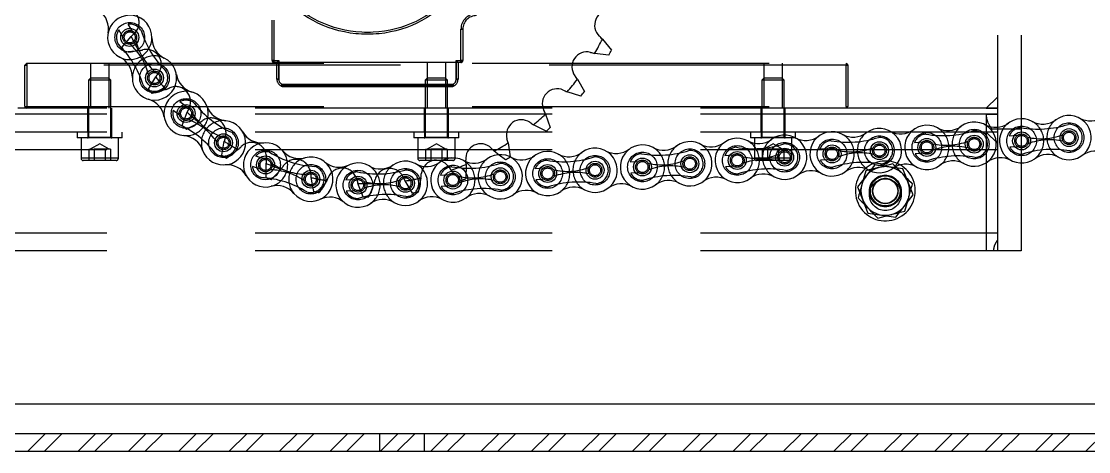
# Model space of a CAD drawing. Header units: metres. Extents: x 0 to 21025, y 0 to 14850.
# Drawn here: x 1991 to 2276.4, y 6190.9 to 6305.8 of the extents above; entities that cross this region are included whole.
import ezdxf

# ---------------------------------------------------------------- set-up
doc = ezdxf.new("R2010")
doc.units = ezdxf.units.M
doc.header["$LTSCALE"] = 25
doc.linetypes.add('HIDDEN2', pattern=[4.7625, 3.175, -1.5875])
for name, color, linetype in [('SHA', 7, 'Continuous'), ('SL4', 4, 'Continuous'), ('ST1', 7, 'HIDDEN2')]:
    doc.layers.add(name, color=color, linetype=linetype)

msp = doc.modelspace()

# ---------------------------------------------------------------- hatches: boundary and pattern name
at = {"layer": 'SHA'}
h = msp.add_hatch(dxfattribs=at)
h.set_pattern_fill('ANSI32', color=256, style=0)
h.set_pattern_definition([(45, (-2913.5705, 2928.034), (-6.735192, 6.735192), []), (45, (-2909.08, 2928.034), (-6.735192, 6.735192), [])])
h.paths.add_polyline_path([(1875.564, 6190.865), (2875.564, 6190.865), (2875.564, 6195.628), (1875.564, 6195.628)], flags=0)

# ---------------------------------------------------------------- linework, layer by layer
at = {"layer": 'SL4'}
for p, q in [((2146.372, 6301.065), (2148.795, 6298.137)), ((2148.077, 6296.82), (2144.304, 6297.272)), ((2139.685, 6290.361), (2141.546, 6287.047)), ((2140.604, 6285.88), (2136.972, 6286.999)), ((2131.194, 6281.023), (2132.433, 6277.43)), ((2131.298, 6276.45), (2127.924, 6278.199)), ((2118.809, 6270.107), (2117.45, 6271.157)), ((2121.171, 6273.352), (2121.75, 6269.595)), ((2216.753, 6265.886), (2215.738, 6262.273)), ((2217.559, 6266.092), (2216.753, 6265.886)), ((2224.825, 6266.922), (2226.647, 6265.056)), ((2227.239, 6255.145), (2228.254, 6258.757)), ((2219.966, 6253.289), (2223.602, 6254.217)), ((1875.564, 6203.628), (2875.564, 6203.628)), ((2875.564, 6195.628), (1875.564, 6195.628)), ((2875.564, 6190.865), (1875.564, 6190.865))]:
    msp.add_line(p, q, dxfattribs=at)
for centre, radius in [((2020.026, 6301.541), 2.399), ((2026.64, 6290.699), 2.398), ((2035.084, 6281.213), 2.399), ((2271.11, 6274.767), 2.398), ((2045.086, 6273.386), 2.398), ((2233.1, 6272.151), 2.399), ((2245.77, 6273.023), 2.399), ((2258.44, 6273.895), 2.398), ((2195.09, 6269.534), 2.398), ((2207.76, 6270.406), 2.398), ((2220.43, 6271.279), 2.399), ((2056.325, 6267.472), 2.399), ((2144.41, 6266.046), 2.399), ((2157.08, 6266.918), 2.399), ((2169.75, 6267.79), 2.398), ((2182.42, 6268.662), 2.398), ((2068.439, 6263.659), 2.398), ((2106.4, 6263.43), 2.398), ((2119.07, 6264.302), 2.399), ((2131.74, 6265.174), 2.398), ((2081.039, 6262.07), 2.398), ((2093.73, 6262.557), 2.399), ((2221.996, 6260.515), 4), ((2221.996, 6260.515), 3.31)]:
    msp.add_circle(centre, radius, dxfattribs=at)
for centre, radius, start, end in [((2008.417, 6303.867), 5.92, 348.66756, 53.53418), ((2148.288, 6304.764), 4, 86.60088, 226.4608), ((2020.026, 6301.541), 5.92, 358.95319, 243.81981), ((2031.864, 6301.324), 5.92, 178.95319, 243.81981), ((2083.564, 6332.865), 70.4, 329.62961, 333.14635), ((2131.533, 6286.319), 20.92, 44.82005, 47.99733), ((2142.23, 6293.659), 4, 76.31516, 216.17508), ((2148.669, 6317.731), 20.92, 254.77863, 257.95591), ((2083.564, 6332.865), 73.9, 330.80648, 331.96948), ((2014.802, 6290.915), 5.92, 358.95319, 63.81981), ((2026.64, 6290.699), 5.92, 178.95319, 63.81981), ((2038.327, 6292.6), 5.92, 189.23882, 254.10544), ((2122.451, 6278.501), 20.92, 34.53434, 37.71162), ((2083.564, 6332.865), 70.4, 319.3439, 322.86063), ((2035.084, 6281.213), 5.92, 19.52446, 264.39108), ((2134.287, 6283.814), 4, 66.02945, 205.88937), ((2144.92, 6306.35), 20.92, 244.49292, 247.6702), ((2083.564, 6332.865), 73.9, 320.52077, 321.68376), ((2023.398, 6279.312), 5.92, 9.23882, 74.10544), ((2046.244, 6285.17), 5.92, 199.52446, 264.39108), ((2083.564, 6332.865), 70.4, 309.05818, 312.57492), ((2112.119, 6272.431), 20.92, 24.24862, 27.4259), ((2258.44, 6273.895), 5.92, 61.5043, 306.37092), ((2271.11, 6274.767), 5.92, 241.5043, 126.37092), ((2276.759, 6285.173), 5.92, 241.5043, 306.37092), ((2045.086, 6273.386), 5.92, 199.52446, 84.39108), ((2124.713, 6275.545), 4, 55.74373, 195.60365), ((2139.2, 6295.82), 20.92, 234.2072, 237.38448), ((2083.564, 6332.865), 73.9, 310.23506, 311.39805), ((2220.43, 6271.279), 5.92, 241.5043, 126.37092), ((2226.079, 6281.684), 5.92, 241.5043, 306.37092), ((2233.1, 6272.151), 5.92, 61.5043, 306.37092), ((2238.749, 6282.556), 5.92, 241.5043, 306.37092), ((2245.77, 6273.023), 5.92, 241.5043, 126.37092), ((2251.419, 6283.428), 5.92, 241.5043, 306.37092), ((2264.089, 6284.301), 5.92, 241.5043, 306.37092), ((2033.927, 6269.429), 5.92, 19.52446, 84.39108), ((2055.36, 6279.272), 5.92, 209.8101, 274.67672), ((2100.869, 6268.304), 20.92, 13.96291, 17.14019), ((2182.42, 6268.662), 5.92, 61.5043, 306.37092), ((2188.069, 6279.068), 5.92, 241.5043, 306.37092), ((2195.09, 6269.534), 5.92, 241.5043, 126.37092), ((2200.739, 6279.94), 5.92, 241.5043, 306.37092), ((2207.76, 6270.406), 5.92, 61.5043, 306.37092), ((2213.409, 6280.812), 5.92, 241.5043, 306.37092), ((2056.325, 6267.472), 5.92, 40.09574, 284.96236), ((2065.382, 6275.097), 5.92, 220.09574, 284.96236), ((2113.817, 6269.119), 4, 45.45802, 185.31794), ((2131.691, 6286.482), 20.92, 223.92149, 227.09877), ((2083.564, 6332.865), 70.4, 298.77247, 302.28921), ((2144.41, 6266.046), 5.92, 241.5043, 126.37092), ((2150.059, 6276.452), 5.92, 241.5043, 306.37092), ((2157.08, 6266.918), 5.92, 61.5043, 306.37092), ((2162.729, 6277.324), 5.92, 241.5043, 306.37092), ((2169.75, 6267.79), 5.92, 241.5043, 126.37092), ((2175.399, 6278.196), 5.92, 241.5043, 306.37092), ((2278.131, 6265.233), 5.92, 61.5043, 126.37092), ((2068.439, 6263.659), 5.92, 220.09574, 104.96236), ((2093.73, 6262.557), 5.92, 239.76485, 124.63147), ((2101.948, 6264.742), 4, 69.72803, 144.19633), ((2106.4, 6263.43), 5.92, 61.5043, 306.37092), ((2112.049, 6273.835), 5.92, 241.5043, 306.37092), ((2089.064, 6266.251), 20.92, 5.69277, 6.85447), ((2119.07, 6264.302), 5.92, 241.5043, 126.37092), ((2124.719, 6274.707), 5.92, 241.5043, 306.37092), ((2131.74, 6265.174), 5.92, 61.5043, 306.37092), ((2137.389, 6275.579), 5.92, 241.5043, 306.37092), ((2240.121, 6262.617), 5.92, 61.5043, 126.37092), ((2252.791, 6263.489), 5.92, 61.5043, 126.37092), ((2265.461, 6264.361), 5.92, 61.5043, 126.37092), ((2046.052, 6261.586), 5.92, 29.8101, 94.67672), ((2075.989, 6272.779), 5.92, 230.38137, 295.24799), ((2081.039, 6262.07), 5.92, 59.76485, 304.63147), ((2087.001, 6272.3), 5.92, 239.76485, 304.63147), ((2099.379, 6272.963), 5.92, 241.5043, 306.37092), ((2202.111, 6260.001), 5.92, 61.5043, 126.37092), ((2214.781, 6260.873), 5.92, 61.5043, 126.37092), ((2221.996, 6260.515), 8, 131.74799, 21.78679), ((2221.996, 6260.515), 6.5, 125.70274, 164.30946), ((2227.451, 6261.745), 5.92, 61.5043, 126.37092), ((2221.996, 6260.515), 6.5, 44.30946, 70.84921), ((2221.996, 6260.515), 8, 21.78679, 60.39501), ((2164.101, 6257.384), 5.92, 61.5043, 126.37092), ((2176.771, 6258.257), 5.92, 61.5043, 126.37092), ((2189.441, 6259.129), 5.92, 61.5043, 126.37092), ((2221.996, 6260.515), 6.5, 344.30946, 44.30946), ((2059.382, 6256.033), 5.92, 40.09574, 104.96236), ((2113.421, 6253.896), 5.92, 61.5043, 126.37092), ((2126.091, 6254.768), 5.92, 61.5043, 126.37092), ((2138.761, 6255.64), 5.92, 61.5043, 126.37092), ((2151.431, 6256.512), 5.92, 61.5043, 126.37092), ((2221.996, 6260.515), 6.5, 164.30946, 224.30946), ((2073.489, 6252.95), 5.92, 50.38137, 115.24799), ((2087.768, 6252.328), 5.92, 59.76485, 124.63147), ((2100.751, 6253.024), 5.92, 61.5043, 126.37092), ((2221.996, 6260.515), 6.5, 284.30946, 344.30946), ((2221.996, 6260.515), 6.5, 224.30946, 284.30946)]:
    msp.add_arc(centre, radius, start, end, dxfattribs=at)
for points, knots in [([(2226.647, 6265.056), (2226.885, 6264.812), (2227.773, 6263.903), (2228.637, 6263.018), (2229.268, 6262.37)], [0, 0, 0, 0, 0.2686336, 1, 1, 1, 1]), ([(2215.738, 6262.273), (2215.714, 6262.188), (2215.371, 6260.967), (2215.035, 6259.772), (2214.723, 6258.66)], [0, 0, 0, 0, 0.07021477, 1, 1, 1, 1]), ([(2228.254, 6258.757), (2228.278, 6258.843), (2228.62, 6260.063), (2228.956, 6261.259), (2229.268, 6262.37)], [0, 0, 0, 0, 0.0702148, 1, 1, 1, 1]), ([(2214.723, 6258.66), (2214.943, 6258.435), (2215.798, 6257.559), (2216.685, 6256.65), (2217.344, 6255.975)], [0, 0, 0, 0, 0.25755135, 1, 1, 1, 1]), ([(2217.344, 6255.975), (2217.583, 6255.731), (2218.47, 6254.822), (2219.334, 6253.937), (2219.966, 6253.289)], [0, 0, 0, 0, 0.2686336, 1, 1, 1, 1]), ([(2223.602, 6254.217), (2223.688, 6254.239), (2224.916, 6254.552), (2226.12, 6254.859), (2227.239, 6255.145)], [0, 0, 0, 0, 0.07021477, 1, 1, 1, 1])]:
    msp.add_open_spline(points, degree=3, knots=knots, dxfattribs=at)
at = {"layer": 'ST1'}
for p, q in [((2251.996, 6421.215), (2251.996, 6244.515)), ((2258.346, 6421.215), (2258.346, 6244.515)), ((2058.064, 6295.365), (2058.064, 6306.155)), ((2058.564, 6306.155), (2058.564, 6295.365)), ((2018.19, 6301.717), (2017.084, 6303.53)), ((2020.71, 6303.254), (2019.604, 6305.067)), ((2108.564, 6295.365), (2108.564, 6303.715)), ((2108.564, 6303.715), (2109.064, 6303.715)), ((2109.064, 6303.715), (2108.564, 6303.715)), ((2109.064, 6303.715), (2109.064, 6295.365)), ((2017.941, 6298.882), (2020.398, 6301.782)), ((2022.423, 6297.966), (2018.645, 6297.557)), ((1992.496, 6294.615), (1991.996, 6294.115)), ((1991.996, 6294.115), (1992.496, 6294.115)), ((1991.996, 6283.115), (1991.996, 6294.115)), ((1992.496, 6294.615), (1992.496, 6294.115)), ((1992.496, 6294.615), (2211.496, 6294.615)), ((1992.496, 6294.115), (1992.496, 6283.115)), ((2211.496, 6294.115), (1992.496, 6294.115)), ((2009.496, 6294.615), (2009.496, 6282.615)), ((2014.496, 6282.615), (2014.496, 6294.615)), ((2058.564, 6295.365), (2058.064, 6295.365)), ((2058.064, 6295.365), (2058.564, 6295.365)), ((2058.564, 6295.365), (2058.564, 6294.865)), ((2058.564, 6295.365), (2059.839, 6295.365)), ((2058.564, 6294.865), (2058.564, 6295.365)), ((2059.339, 6294.865), (2058.564, 6294.865)), ((2059.839, 6295.365), (2059.339, 6294.865)), ((2059.339, 6290.405), (2059.339, 6294.865)), ((2059.839, 6294.865), (2059.339, 6294.865)), ((2059.839, 6295.365), (2059.839, 6290.405)), ((2059.839, 6290.405), (2059.839, 6294.865)), ((2107.289, 6294.865), (2059.839, 6294.865)), ((2099.496, 6294.615), (2099.496, 6282.615)), ((2104.496, 6282.615), (2104.496, 6294.615)), ((2107.289, 6290.405), (2107.289, 6295.365)), ((2107.289, 6295.365), (2107.789, 6294.865)), ((2107.289, 6295.365), (2108.564, 6295.365)), ((2107.289, 6294.865), (2107.289, 6290.405)), ((2107.789, 6294.865), (2107.289, 6294.865)), ((2107.789, 6294.865), (2107.789, 6290.405)), ((2108.564, 6294.865), (2107.789, 6294.865)), ((2108.564, 6295.365), (2109.064, 6295.365)), ((2108.564, 6295.365), (2108.564, 6294.865)), ((2109.064, 6295.365), (2108.564, 6295.365)), ((2108.564, 6294.865), (2108.564, 6295.365)), ((2189.496, 6294.615), (2189.496, 6282.615)), ((2194.496, 6282.615), (2194.496, 6294.615)), ((2211.496, 6294.615), (2211.996, 6294.115)), ((2211.496, 6294.615), (2211.496, 6294.115)), ((2211.496, 6283.115), (2211.496, 6294.115)), ((2211.496, 6294.115), (2211.996, 6294.115)), ((2211.996, 6294.115), (2211.996, 6283.115)), ((2009.55, 6290.665), (2008.996, 6290.111)), ((2014.996, 6290.111), (2008.996, 6290.111)), ((2008.996, 6290.111), (2008.996, 6274.915)), ((2014.441, 6290.665), (2009.55, 6290.665)), ((2014.996, 6290.111), (2014.441, 6290.665)), ((2014.996, 6274.915), (2014.996, 6290.111)), ((2025.064, 6287.711), (2026.963, 6291.003)), ((2059.839, 6290.405), (2059.339, 6290.405)), ((2059.839, 6290.405), (2059.339, 6290.405)), ((2059.339, 6290.405), (2059.839, 6290.405)), ((2059.339, 6290.405), (2059.839, 6290.405)), ((2106.587, 6288.546), (2060.541, 6288.546)), ((2060.541, 6288.546), (2060.542, 6288.545)), ((2060.657, 6289.045), (2106.472, 6289.045)), ((2061.117, 6288.382), (2106.011, 6288.382)), ((2061.119, 6288.382), (2061.117, 6288.382)), ((2061.119, 6288.382), (2106.03, 6288.382)), ((2105.944, 6288.882), (2061.184, 6288.882)), ((2061.184, 6288.882), (2105.944, 6288.882)), ((2099.55, 6290.665), (2098.996, 6290.111)), ((2104.996, 6290.111), (2098.996, 6290.111)), ((2098.996, 6290.111), (2098.996, 6274.915)), ((2104.441, 6290.665), (2099.55, 6290.665)), ((2104.996, 6290.111), (2104.441, 6290.665)), ((2104.996, 6274.915), (2104.996, 6290.111)), ((2106.011, 6288.382), (2106.009, 6288.382)), ((2106.586, 6288.545), (2106.587, 6288.546)), ((2107.289, 6290.405), (2107.789, 6290.405)), ((2107.289, 6290.405), (2107.789, 6290.405)), ((2107.789, 6290.405), (2107.289, 6290.405)), ((2107.789, 6290.405), (2107.289, 6290.405)), ((2189.55, 6290.665), (2188.996, 6290.111)), ((2194.996, 6290.111), (2188.996, 6290.111)), ((2188.996, 6290.111), (2188.996, 6274.915)), ((2194.441, 6290.665), (2189.55, 6290.665)), ((2194.996, 6290.111), (2194.441, 6290.665)), ((2194.996, 6274.915), (2194.996, 6290.111)), ((2029.637, 6287.61), (2025.993, 6286.533)), ((2251.996, 6285.615), (2248.996, 6282.615)), ((2251.996, 6285.615), (2251.996, 6282.615)), ((2251.996, 6282.615), (1990.096, 6282.615)), ((1991.996, 6283.115), (1992.496, 6282.615)), ((1991.996, 6283.115), (1992.496, 6283.115)), ((1992.496, 6283.115), (1992.496, 6282.615)), ((1992.496, 6283.115), (2211.496, 6283.115)), ((2008.746, 6282.615), (2008.746, 6276.265)), ((2015.246, 6276.265), (2015.246, 6282.615)), ((2035.122, 6283.057), (2033.449, 6284.366)), ((2098.746, 6282.615), (2098.746, 6276.265)), ((2105.246, 6276.265), (2105.246, 6282.615)), ((2188.746, 6282.615), (2188.746, 6276.265)), ((2195.246, 6276.265), (2195.246, 6282.615)), ((2211.496, 6283.115), (2211.996, 6283.115)), ((2211.496, 6282.615), (2211.996, 6283.115)), ((2211.496, 6283.115), (2211.496, 6282.615)), ((2248.996, 6282.615), (2251.996, 6282.615)), ((2251.996, 6282.615), (2251.996, 6244.515)), ((2251.996, 6281.023), (1961.996, 6281.023)), ((2033.303, 6280.732), (2031.63, 6282.041)), ((2034.067, 6277.991), (2035.347, 6281.569)), ((2248.996, 6281.023), (2248.996, 6276.265)), ((2248.996, 6281.023), (2251.996, 6281.023)), ((2038.585, 6278.708), (2035.191, 6276.997)), ((2250.554, 6276.329), (2250.459, 6277.015)), ((2251.996, 6277.015), (2250.459, 6277.015)), ((2258.346, 6277.015), (2251.996, 6277.015)), ((2251.996, 6276.265), (1951.996, 6276.265)), ((2005.996, 6276.265), (2005.996, 6274.665)), ((2017.996, 6274.665), (2005.996, 6274.665)), ((2006.996, 6274.665), (2006.996, 6269.265)), ((2008.796, 6276.265), (2008.796, 6274.665)), ((2009.041, 6274.915), (2014.95, 6274.915)), ((2015.196, 6274.665), (2015.196, 6276.265)), ((2016.996, 6269.265), (2016.996, 6274.665)), ((2017.996, 6274.665), (2017.996, 6276.265)), ((2095.996, 6276.265), (2095.996, 6274.665)), ((2107.996, 6274.665), (2095.996, 6274.665)), ((2096.996, 6274.665), (2096.996, 6269.265)), ((2098.796, 6276.265), (2098.796, 6274.665)), ((2099.041, 6274.915), (2104.95, 6274.915)), ((2105.196, 6274.665), (2105.196, 6276.265)), ((2106.996, 6269.265), (2106.996, 6274.665)), ((2107.996, 6274.665), (2107.996, 6276.265)), ((2185.996, 6276.265), (2185.996, 6274.665)), ((2197.996, 6274.665), (2185.996, 6274.665)), ((2186.996, 6274.665), (2186.996, 6269.265)), ((2188.796, 6276.265), (2188.796, 6274.665)), ((2189.041, 6274.915), (2194.95, 6274.915)), ((2195.196, 6274.665), (2195.196, 6276.265)), ((2196.996, 6269.265), (2196.996, 6274.665)), ((2197.996, 6274.665), (2197.996, 6276.265)), ((2251.996, 6276.265), (2248.996, 6276.265)), ((2248.996, 6276.265), (2248.996, 6271.503)), ((2251.996, 6273.265), (2248.996, 6276.265)), ((2251.996, 6273.356), (2251.465, 6274.202)), ((2257.234, 6275.291), (2255.116, 6275.146)), ((2251.996, 6271.503), (1951.996, 6271.503)), ((2009.097, 6271.665), (2009.822, 6271.665)), ((2009.097, 6271.665), (2009.097, 6268.665)), ((2011.996, 6273.114), (2009.486, 6271.665)), ((2009.822, 6271.665), (2010.547, 6271.665)), ((2010.547, 6271.665), (2010.547, 6268.665)), ((2011.996, 6271.665), (2010.547, 6271.665)), ((2014.506, 6271.665), (2011.996, 6273.114)), ((2013.445, 6271.665), (2011.996, 6271.665)), ((2013.445, 6271.665), (2013.445, 6268.665)), ((2014.169, 6271.665), (2013.445, 6271.665)), ((2014.894, 6271.665), (2014.169, 6271.665)), ((2014.894, 6271.665), (2014.894, 6268.665)), ((2044.661, 6270.034), (2045.282, 6273.784)), ((2048.978, 6271.547), (2045.944, 6269.258)), ((2099.097, 6271.665), (2099.822, 6271.665)), ((2099.097, 6271.665), (2099.097, 6268.665)), ((2101.996, 6273.114), (2099.486, 6271.665)), ((2099.822, 6271.665), (2100.547, 6271.665)), ((2101.996, 6271.665), (2100.547, 6271.665)), ((2100.547, 6271.665), (2100.547, 6268.665)), ((2104.506, 6271.665), (2101.996, 6273.114)), ((2103.445, 6271.665), (2101.996, 6271.665)), ((2103.445, 6271.665), (2103.445, 6268.665)), ((2104.169, 6271.665), (2103.445, 6271.665)), ((2104.894, 6271.665), (2104.169, 6271.665)), ((2104.894, 6271.665), (2104.894, 6268.665)), ((2189.097, 6271.665), (2189.822, 6271.665)), ((2189.097, 6271.665), (2189.097, 6268.665)), ((2191.996, 6273.114), (2189.486, 6271.665)), ((2189.822, 6271.665), (2190.547, 6271.665)), ((2191.996, 6271.665), (2190.547, 6271.665)), ((2190.547, 6271.665), (2190.547, 6268.665)), ((2194.506, 6271.665), (2191.996, 6273.114)), ((2193.445, 6271.665), (2191.996, 6271.665)), ((2193.445, 6271.665), (2193.445, 6268.665)), ((2194.169, 6271.665), (2193.445, 6271.665)), ((2194.894, 6271.665), (2194.169, 6271.665)), ((2194.894, 6271.665), (2194.894, 6268.665)), ((2206.554, 6271.803), (2204.436, 6271.657)), ((2231.894, 6273.547), (2229.776, 6273.401)), ((2251.996, 6271.503), (2248.996, 6271.503)), ((2248.996, 6271.503), (2248.996, 6249.273)), ((2257.437, 6272.346), (2255.318, 6272.201)), ((2016.984, 6269.265), (2007.007, 6269.265)), ((2016.396, 6268.665), (2007.596, 6268.665)), ((2055.712, 6269.212), (2053.686, 6269.85)), ((2106.984, 6269.265), (2097.007, 6269.265)), ((2106.396, 6268.665), (2097.596, 6268.665)), ((2120.458, 6268.833), (2118.809, 6270.107)), ((2155.874, 6268.314), (2153.756, 6268.169)), ((2181.214, 6270.059), (2179.096, 6269.913)), ((2196.984, 6269.265), (2187.007, 6269.265)), ((2196.396, 6268.665), (2187.596, 6268.665)), ((2206.757, 6268.858), (2204.638, 6268.712)), ((2232.097, 6270.602), (2229.978, 6270.456)), ((2054.826, 6266.396), (2052.8, 6267.034)), ((2056.505, 6264.098), (2056.446, 6267.898)), ((2060.482, 6266.357), (2057.906, 6263.563)), ((2108.431, 6263.275), (2105.887, 6266.098)), ((2109.94, 6267.593), (2109.839, 6263.794)), ((2130.534, 6266.57), (2128.416, 6266.424)), ((2181.417, 6267.114), (2179.298, 6266.968)), ((2219.21, 6267.485), (2214.567, 6261.588)), ((2226.639, 6266.413), (2219.21, 6267.485)), ((2224.026, 6267.741), (2220.389, 6266.814)), ((2229.424, 6259.443), (2226.639, 6266.413)), ((2069.218, 6260.371), (2068.482, 6264.1)), ((2072.729, 6263.304), (2070.693, 6260.095)), ((2079.877, 6263.503), (2077.754, 6263.421)), ((2095.606, 6259.953), (2093.606, 6263.185)), ((2097.862, 6263.932), (2097.083, 6260.212)), ((2105.194, 6264.826), (2103.075, 6264.68)), ((2130.737, 6263.625), (2128.618, 6263.479)), ((2156.077, 6265.369), (2153.958, 6265.224)), ((2079.99, 6260.553), (2077.868, 6260.471)), ((2082.393, 6258.975), (2081.003, 6262.512)), ((2085.324, 6262.487), (2083.893, 6258.966)), ((2105.397, 6261.881), (2103.278, 6261.735)), ((2214.567, 6261.588), (2217.353, 6254.618)), ((2224.781, 6253.546), (2229.424, 6259.443)), ((2217.353, 6254.618), (2224.781, 6253.546)), ((2251.996, 6249.273), (1957.238, 6249.273)), ((2251.996, 6249.273), (2248.996, 6249.273)), ((2248.996, 6249.273), (2248.996, 6244.515)), ((2251.996, 6244.515), (1961.996, 6244.515)), ((2258.346, 6244.515), (2251.996, 6244.515)), ((1875.564, 6203.628), (2875.564, 6203.628)), ((2086.802, 6195.628), (2086.802, 6190.865)), ((2098.802, 6190.865), (2098.802, 6195.628))]:
    msp.add_line(p, q, dxfattribs=at)
at = {"layer": 'ST1', "flags": 128}
for points in [[(2105.218, 6267.046), (2104.375, 6267.922), (2103.334, 6268.494)], [(2098.704, 6267.082), (2098.251, 6266.269), (2097.963, 6265.088)]]:
    msp.add_lwpolyline(points, dxfattribs=at)
at = {"layer": 'ST1'}
for centre, radius in [((2083.564, 6332.865), 30.5), ((2083.564, 6332.865), 30.5), ((2083.564, 6332.865), 30), ((2020.026, 6301.541), 3.96), ((2020.026, 6301.541), 1.845), ((2020.026, 6301.541), 1.476), ((2026.64, 6290.699), 3.96), ((2026.64, 6290.699), 1.845), ((2026.64, 6290.699), 1.476), ((2035.084, 6281.213), 3.96), ((2035.084, 6281.213), 1.845), ((2035.084, 6281.213), 1.476), ((2045.086, 6273.386), 3.96), ((2245.77, 6273.023), 3.96), ((2258.44, 6273.895), 3.96), ((2271.11, 6274.767), 3.96), ((2045.086, 6273.386), 1.845), ((2045.086, 6273.386), 1.476), ((2207.76, 6270.406), 3.96), ((2220.43, 6271.279), 3.96), ((2233.1, 6272.151), 3.96), ((2233.1, 6272.151), 1.845), ((2245.77, 6273.023), 1.845), ((2245.77, 6273.023), 1.476), ((2258.44, 6273.895), 1.845), ((2258.44, 6273.895), 1.476), ((2271.11, 6274.767), 1.845), ((2271.11, 6274.767), 1.476), ((2056.325, 6267.472), 3.96), ((2169.75, 6267.79), 3.96), ((2182.42, 6268.662), 3.96), ((2195.09, 6269.534), 3.96), ((2195.09, 6269.534), 1.845), ((2207.76, 6270.406), 1.845), ((2207.76, 6270.406), 1.476), ((2220.43, 6271.279), 1.845), ((2220.43, 6271.279), 1.476), ((2233.1, 6272.151), 1.476), ((2056.325, 6267.472), 1.845), ((2056.325, 6267.472), 1.476), ((2119.07, 6264.302), 3.96), ((2131.74, 6265.174), 3.96), ((2144.41, 6266.046), 3.96), ((2157.08, 6266.918), 3.96), ((2157.08, 6266.918), 1.845), ((2157.08, 6266.918), 1.476), ((2169.75, 6267.79), 1.845), ((2169.75, 6267.79), 1.476), ((2182.42, 6268.662), 1.845), ((2182.42, 6268.662), 1.476), ((2195.09, 6269.534), 1.476), ((2068.439, 6263.659), 3.96), ((2068.439, 6263.659), 1.845), ((2081.039, 6262.07), 3.96), ((2093.73, 6262.557), 3.96), ((2106.4, 6263.43), 3.96), ((2119.07, 6264.302), 1.845), ((2119.07, 6264.302), 1.476), ((2131.74, 6265.174), 1.845), ((2131.74, 6265.174), 1.476), ((2144.41, 6266.046), 1.845), ((2144.41, 6266.046), 1.476), ((2068.439, 6263.659), 1.476), ((2081.039, 6262.07), 1.845), ((2081.039, 6262.07), 1.476), ((2093.73, 6262.557), 1.845), ((2093.73, 6262.557), 1.476), ((2106.4, 6263.43), 1.845), ((2106.4, 6263.43), 1.476), ((2221.996, 6260.515), 4.25), ((2221.996, 6259.515), 4.25), ((2221.996, 6260.515), 4.2), ((2221.996, 6260.515), 3.4)]:
    msp.add_circle(centre, radius, dxfattribs=at)
for centre, radius, start, end in [((2018.525, 6305.503), 4, 312.88659, 92.74651), ((2112.714, 6303.715), 4.15, 90, 180), ((2112.714, 6303.715), 4.15, 90, 180), ((2112.714, 6303.715), 3.65, 90, 180), ((2020.026, 6301.541), 3.552, 145.93986, 211.3865), ((2020.026, 6301.541), 3.552, 31.3865, 96.83314), ((2035.068, 6286.868), 20.92, 131.35006, 134.52734), ((2048.172, 6311.274), 26.322, 197.42665, 225.34635), ((1998.494, 6280.966), 26.322, 17.42665, 45.34635), ((2020.026, 6301.541), 5.92, 243.81979, 358.95322), ((2009.374, 6287.603), 16.175, 14.3795, 48.3935), ((2083.564, 6332.865), 70.4, 206.20104, 209.71778), ((2037.293, 6304.636), 16.175, 194.3795, 228.3935), ((2083.564, 6332.865), 73.9, 207.37791, 208.54091), ((2018.291, 6318.474), 20.92, 281.39148, 284.56876), ((2024.456, 6294.33), 4, 323.17231, 103.03223), ((2026.64, 6290.699), 5.92, 63.8198, 178.95319), ((2058.564, 6295.365), 0.5, 180, 270), ((2108.564, 6295.365), 0.5, 270, 0), ((2026.64, 6290.699), 3.552, 211.3865, 31.3865), ((2044.06, 6278.948), 20.92, 141.63577, 144.81305), ((2083.564, 6332.865), 70.4, 216.48676, 220.00349), ((2032.286, 6284.395), 4, 333.45802, 113.31794), ((2061.379, 6290.405), 2.04, 180, 245.77191), ((2061.379, 6290.405), 1.54, 180, 242.02448), ((2061.379, 6290.405), 1.54, 180, 262.72429), ((2061.379, 6290.405), 1.54, 180, 262.71438), ((2061.379, 6290.405), 1.54, 180, 242.02448), ((2061.379, 6290.405), 2.04, 245.77191, 262.62675), ((2105.749, 6290.405), 1.54, 277.27571, 0), ((2105.749, 6290.405), 1.54, 277.28562, 0), ((2105.749, 6290.405), 2.04, 277.37325, 294.22809), ((2105.749, 6290.405), 1.54, 297.97552, 0), ((2105.749, 6290.405), 1.54, 297.97552, 0), ((2105.749, 6290.405), 2.04, 294.22809, 0), ((2083.564, 6332.865), 73.9, 217.66363, 218.82662), ((2021.91, 6307.05), 20.92, 291.67719, 294.85447), ((2035.084, 6281.213), 3.552, 51.95777, 117.40441), ((2035.084, 6281.213), 5.92, 264.39112, 19.52438), ((2054.323, 6272.761), 20.92, 151.92149, 155.09877), ((2058.016, 6300.215), 26.322, 217.99792, 245.91762), ((2035.084, 6281.213), 3.552, 166.51113, 231.95777), ((2083.564, 6332.865), 70.4, 226.77247, 230.28921), ((2050.162, 6290.178), 16.175, 214.95077, 248.96477), ((2041.765, 6276.018), 4, 343.74373, 123.60365), ((2022.155, 6254.384), 26.322, 37.99792, 65.91762), ((2083.564, 6332.865), 73.9, 227.94934, 229.11233), ((2030.008, 6264.421), 16.175, 34.95077, 68.96477), ((2027.51, 6296.456), 20.92, 301.96291, 305.14019), ((2045.086, 6273.386), 5.92, 84.39111, 199.52445), ((2233.1, 6272.151), 5.92, 306.37089, 61.50433), ((2245.77, 6273.023), 5.92, 126.37089, 241.50433), ((2258.44, 6273.895), 3.552, 93.93761, 159.38425), ((2262.777, 6303.359), 26.322, 259.97776, 287.89746), ((2258.44, 6273.895), 5.92, 306.37089, 61.50433), ((2271.11, 6274.767), 5.92, 126.37089, 241.50433), ((2271.11, 6274.767), 3.552, 273.93761, 93.93761), ((2008.746, 6274.915), 0.25, 270, 0), ((2015.246, 6274.915), 0.25, 180, 270), ((2045.086, 6273.386), 3.552, 231.95777, 51.95777), ((2065.525, 6268.505), 20.92, 162.2072, 165.38448), ((2098.746, 6274.915), 0.25, 270, 0), ((2105.246, 6274.915), 0.25, 180, 270), ((2188.746, 6274.915), 0.25, 270, 0), ((2195.09, 6269.534), 5.92, 126.37089, 241.50433), ((2195.246, 6274.915), 0.25, 180, 270), ((2212.097, 6299.871), 26.322, 259.97776, 287.89746), ((2207.76, 6270.406), 5.92, 306.37089, 61.50433), ((2220.43, 6271.279), 5.92, 126.37089, 241.50433), ((2220.43, 6271.279), 3.552, 273.93761, 93.93761), ((2233.1, 6272.151), 3.552, 93.93761, 159.38425), ((2237.437, 6301.615), 26.322, 259.97776, 287.89746), ((2245.77, 6273.023), 3.552, 273.93761, 93.93761), ((2263.652, 6290.645), 16.175, 256.93061, 290.94461), ((2265.898, 6258.017), 16.175, 76.93061, 110.94461), ((2083.564, 6332.865), 70.4, 237.05818, 240.57492), ((2034.912, 6287.033), 20.92, 312.24862, 315.4259), ((2052.587, 6269.468), 4, 354.02945, 133.88937), ((2056.325, 6267.472), 5.92, 284.96231, 40.09578), ((2161.417, 6296.382), 26.322, 259.97776, 287.89746), ((2157.08, 6266.918), 5.92, 306.37089, 61.50437), ((2169.75, 6267.79), 5.92, 126.37089, 241.50433), ((2169.75, 6267.79), 3.552, 273.93761, 93.93761), ((2182.42, 6268.662), 3.552, 93.93761, 159.38425), ((2186.757, 6298.126), 26.322, 259.97776, 287.89746), ((2182.42, 6268.662), 5.92, 306.37085, 61.50437), ((2195.09, 6269.534), 3.552, 273.93761, 93.93761), ((2207.76, 6270.406), 3.552, 93.93761, 159.38425), ((2212.972, 6287.156), 16.175, 256.93061, 290.94461), ((2238.312, 6288.9), 16.175, 256.93061, 290.94461), ((2240.558, 6256.273), 16.175, 76.93061, 110.94461), ((2258.44, 6273.895), 3.552, 208.49097, 273.93761), ((2266.773, 6245.303), 26.322, 79.97776, 107.89746), ((2007.596, 6269.265), 0.6, 180, 270), ((2016.396, 6269.265), 0.6, 270, 0), ((2083.564, 6332.865), 73.9, 238.23506, 239.39805), ((2056.325, 6267.472), 3.552, 72.52905, 137.97568), ((2077.306, 6266.318), 20.92, 172.49292, 175.6702), ((2071.117, 6293.32), 26.322, 238.5692, 266.4889), ((2064.405, 6264.955), 4, 4.31516, 144.17508), ((2068.439, 6263.659), 5.92, 104.96239, 220.09571), ((2097.596, 6269.265), 0.6, 180, 270), ((2106.396, 6269.265), 0.6, 270, 0), ((2106.4, 6263.43), 5.92, 306.37089, 61.50433), ((2089.064, 6266.251), 20.92, 3.67719, 5.69277), ((2119.07, 6264.302), 5.92, 126.37089, 241.50433), ((2083.564, 6332.865), 73.9, 299.94934, 301.11233), ((2131.74, 6265.174), 3.552, 93.93761, 159.38425), ((2136.077, 6294.638), 26.322, 259.97776, 287.89746), ((2131.74, 6265.174), 5.92, 306.37089, 61.50433), ((2144.41, 6266.046), 5.92, 126.37089, 241.50433), ((2144.41, 6266.046), 3.552, 273.93761, 93.93761), ((2157.08, 6266.918), 3.552, 93.93761, 159.38425), ((2162.292, 6283.668), 16.175, 256.93061, 290.94461), ((2187.632, 6285.412), 16.175, 256.93061, 290.94461), ((2189.878, 6252.785), 16.175, 76.93061, 110.94461), ((2187.596, 6269.265), 0.6, 180, 270), ((2196.396, 6269.265), 0.6, 270, 0), ((2207.76, 6270.406), 3.552, 208.49097, 273.93761), ((2215.218, 6254.529), 16.175, 76.93061, 110.94461), ((2221.996, 6260.515), 8, 60.39501, 131.74799), ((2233.1, 6272.151), 3.552, 208.49097, 273.93761), ((2241.433, 6243.559), 26.322, 79.97776, 107.89746), ((2056.325, 6267.472), 3.552, 187.08241, 252.52905), ((2083.564, 6332.865), 70.4, 247.3439, 250.86063), ((2057.473, 6249.967), 16.175, 55.52205, 89.53604), ((2067.291, 6281.163), 16.175, 235.52205, 269.53604), ((2043.878, 6279.082), 20.92, 322.53434, 325.71162), ((2068.439, 6263.659), 3.552, 252.52905, 72.52905), ((2076.839, 6262.626), 4, 14.60088, 154.4608), ((2081.039, 6262.07), 3.552, 92.19816, 157.6448), ((2086.269, 6291.389), 26.322, 258.23831, 286.15801), ((2081.039, 6262.07), 5.92, 304.63145, 59.76487), ((2089.489, 6262.554), 4, 24.88659, 164.74651), ((2093.73, 6262.557), 5.92, 124.63143, 239.76488), ((2093.73, 6262.557), 3.552, 272.19816, 92.19816), ((2106.4, 6263.43), 3.552, 93.93761, 159.38425), ((2122.635, 6278.634), 20.92, 213.63577, 216.81305), ((2083.564, 6332.865), 70.4, 288.48676, 292.00349), ((2110.737, 6292.894), 26.322, 259.97776, 287.89746), ((2119.07, 6264.302), 3.552, 273.93761, 93.93761), ((2136.952, 6281.924), 16.175, 256.93061, 290.94461), ((2139.198, 6249.296), 16.175, 76.93061, 110.94461), ((2164.538, 6251.04), 16.175, 76.93061, 110.94461), ((2182.42, 6268.662), 3.552, 208.49097, 273.93761), ((2190.753, 6240.07), 26.322, 79.97776, 107.89746), ((2216.093, 6241.814), 26.322, 79.97776, 107.89746), ((2221.996, 6260.515), 6.5, 104.30946, 125.70274), ((2221.996, 6260.515), 6.5, 70.84921, 104.30946), ((2053.647, 6237.811), 26.322, 58.5692, 86.4889), ((2083.564, 6332.865), 73.9, 248.52077, 249.68376), ((2089.289, 6266.271), 20.92, 182.77863, 185.95591), ((2083.564, 6332.865), 70.4, 257.62961, 261.14635), ((2054.119, 6272.86), 20.92, 332.82005, 335.99733), ((2101.088, 6268.363), 20.92, 193.06435, 196.24162), ((2086.757, 6278.654), 16.175, 255.19116, 289.20516), ((2065.306, 6268.567), 20.92, 343.10577, 346.28304), ((2112.324, 6272.529), 20.92, 203.35006, 206.52734), ((2083.564, 6332.865), 70.4, 278.20104, 281.71778), ((2077.081, 6266.34), 20.92, 353.39148, 356.56876), ((2111.612, 6280.179), 16.175, 256.93061, 290.94461), ((2113.858, 6247.552), 16.175, 76.93061, 110.94461), ((2083.564, 6332.865), 73.9, 289.66363, 290.82662), ((2131.74, 6265.174), 3.552, 208.49097, 273.93761), ((2140.073, 6236.582), 26.322, 79.97776, 107.89746), ((2157.08, 6266.918), 3.552, 208.49097, 273.93761), ((2165.413, 6238.326), 26.322, 79.97776, 107.89746), ((2083.564, 6332.865), 73.9, 258.80648, 259.96948), ((2081.039, 6262.07), 3.552, 206.75152, 272.19816), ((2083.564, 6332.865), 70.4, 267.91533, 271.43206), ((2088.012, 6245.974), 16.175, 75.19116, 109.20516), ((2083.564, 6332.865), 73.9, 279.37791, 280.54091), ((2106.4, 6263.43), 3.552, 208.49097, 273.93761), ((2114.733, 6234.838), 26.322, 79.97776, 107.89746), ((2088.501, 6233.239), 26.322, 78.23831, 106.15801), ((2083.564, 6332.865), 73.9, 269.0922, 270.25519)]:
    msp.add_arc(centre, radius, start, end, dxfattribs=at)
for points, knots in [([(2060.657, 6289.045), (2060.656, 6289.043), (2060.647, 6289.008), (2060.625, 6288.917), (2060.594, 6288.782), (2060.565, 6288.655), (2060.546, 6288.567), (2060.543, 6288.553), (2060.541, 6288.546)], [0, 0, 0, 0, 0.0084102, 0.140315, 0.3598046, 0.5745752, 0.7872506, 1, 1, 1, 1]), ([(2061.185, 6288.882), (2061.176, 6288.817), (2061.159, 6288.686), (2061.138, 6288.52), (2061.123, 6288.404), (2061.121, 6288.389), (2061.119, 6288.382)], [0, 0, 0, 0, 0.24999993, 0.49999991, 0.74999994, 1, 1, 1, 1]), ([(2105.944, 6288.882), (2105.952, 6288.817), (2105.969, 6288.686), (2105.99, 6288.52), (2106.006, 6288.404), (2106.008, 6288.389), (2106.009, 6288.382)], [0, 0, 0, 0, 0.24999993, 0.49999991, 0.74999994, 1, 1, 1, 1]), ([(2106.472, 6289.045), (2106.472, 6289.043), (2106.481, 6289.008), (2106.503, 6288.917), (2106.535, 6288.782), (2106.563, 6288.655), (2106.582, 6288.567), (2106.585, 6288.553), (2106.587, 6288.546)], [0, 0, 0, 0, 0.0084102, 0.140315, 0.3598046, 0.5745752, 0.7872506, 1, 1, 1, 1]), ([(2250.459, 6277.015), (2249.961, 6277.824), (2249.192, 6279.071), (2249.047, 6280.515), (2248.996, 6281.023)], [0, 0, 0, 0, 0.6481438, 1, 1, 1, 1]), ([(2220.389, 6266.814), (2220.303, 6266.792), (2219.347, 6266.548), (2218.411, 6266.309), (2217.559, 6266.092)], [0, 0, 0, 0, 0.090245, 1, 1, 1, 1]), ([(2224.026, 6267.741), (2224.244, 6267.517), (2224.506, 6267.249), (2224.779, 6266.969), (2224.825, 6266.922)], [0, 0, 0, 0, 0.8321151, 1, 1, 1, 1]), ([(2250.966, 6244.515), (2251.016, 6244.993), (2251.118, 6245.977), (2251.698, 6246.873), (2251.996, 6247.334)], [0, 0, 0, 0, 0.4852905, 1, 1, 1, 1])]:
    msp.add_open_spline(points, degree=3, knots=knots, dxfattribs=at)

doc.saveas('drawing.dxf')
